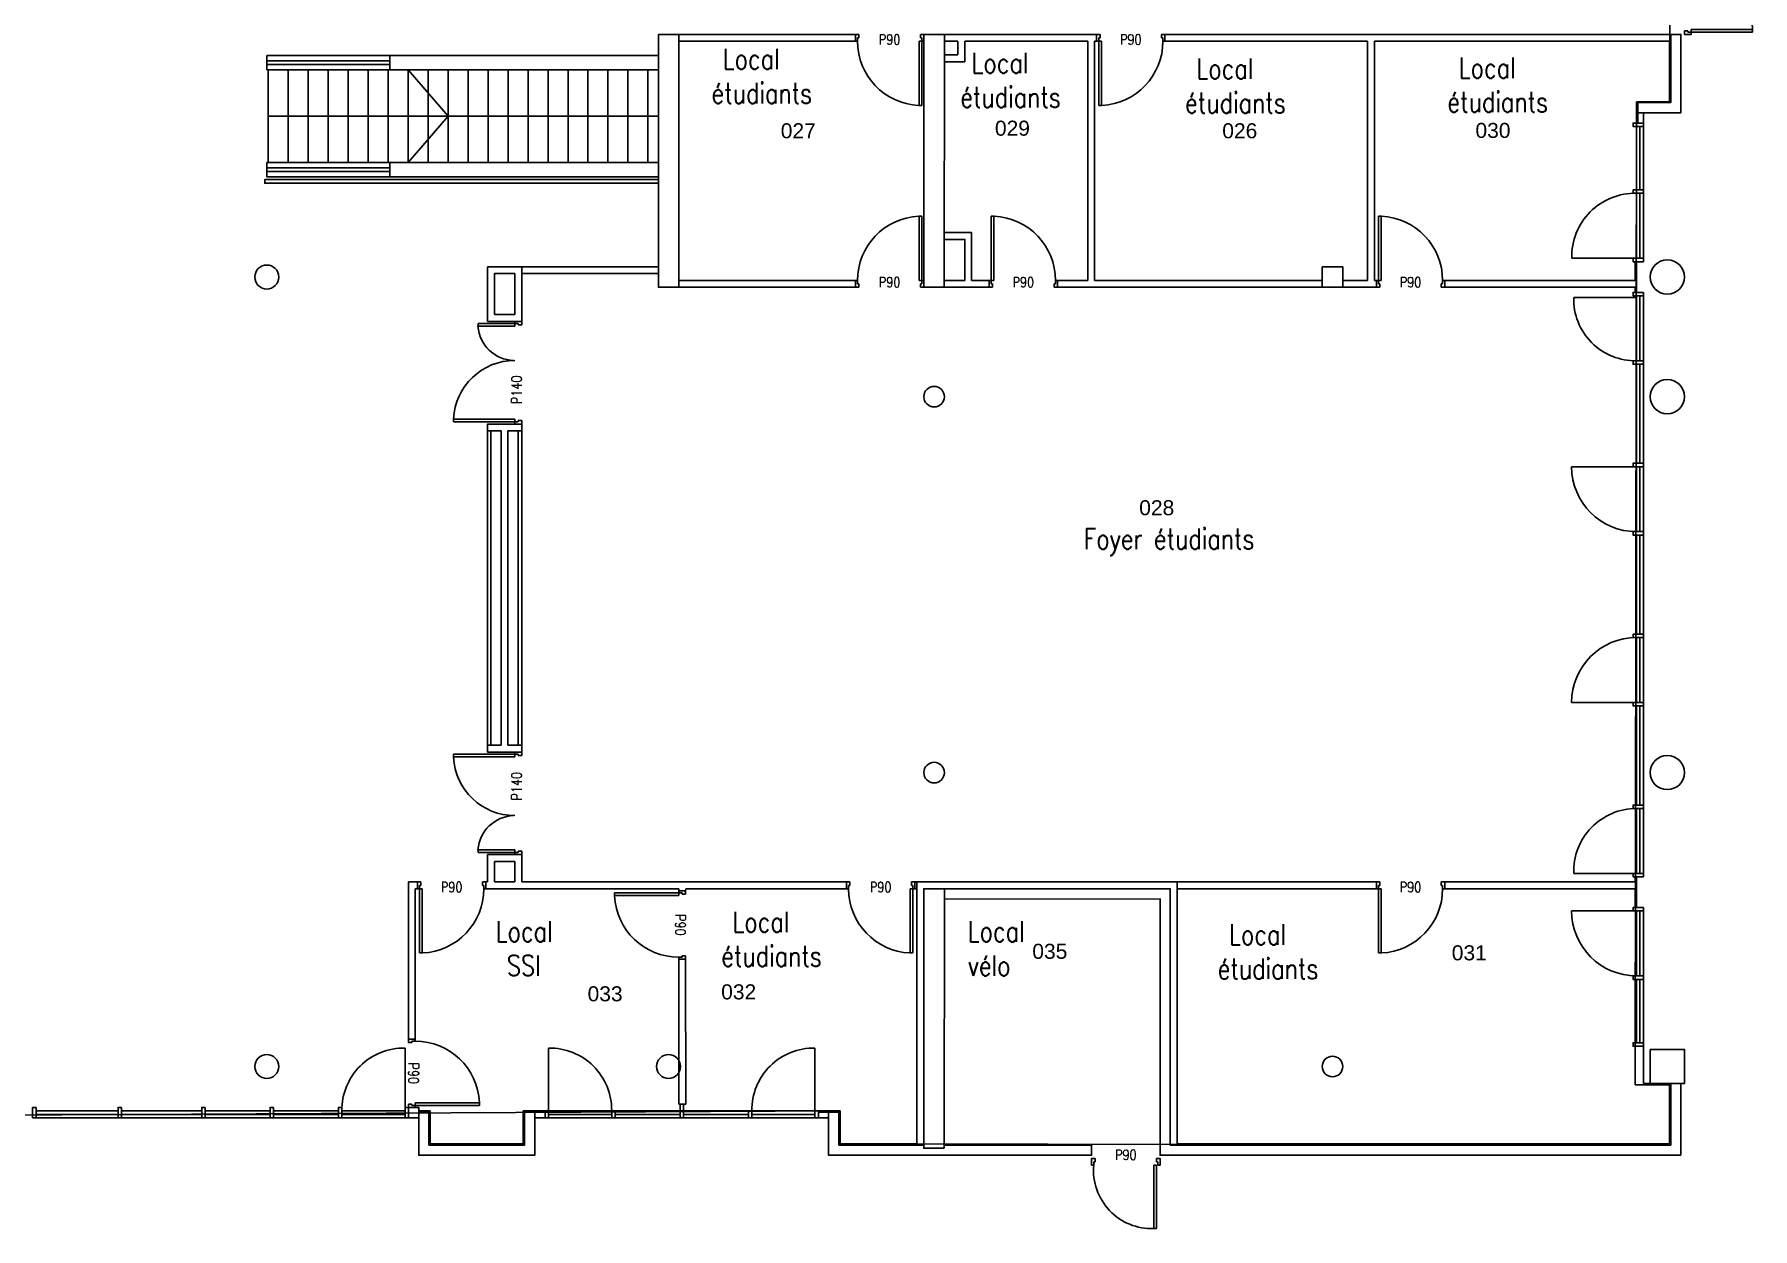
# Model space of a CAD drawing. Header units: metres. Extents: x -170671 to 7046476, y -35663801 to 566855.
# Drawn here: x 11027.13 to 11051.21, y 4295.93 to 4312.66 of the extents above; entities that cross this region are included whole.
import ezdxf
from ezdxf.enums import TextEntityAlignment as Align

# ---------------------------------------------------------------- set-up
doc = ezdxf.new("R2010")
doc.units = ezdxf.units.M
doc.header["$LTSCALE"] = 100
for name, color, linetype in [('0-cadre', 7, 'Continuous'), ('0_Designation', 255, 'Continuous'), ('0_numéro des salles', 7, 'Continuous'), ('1-cloison', 250, 'Continuous'), ('1-cloison120_70', 7, 'Continuous'), ('1-menuiserie', 250, 'Continuous'), ('5-code', 250, 'Continuous')]:
    doc.layers.add(name, color=color, linetype=linetype)
doc.styles.add('ATT', font='ROMANS', dxfattribs={"width": 0.8, "height": 15})
doc.styles.add('COT', font='ROMANS.SHX', dxfattribs={"width": 0.8})
doc.styles.add('R2', font='ROMANS.SHX', dxfattribs={"height": 15})
doc.styles.get("Standard").update_dxf_attribs({"font": 'arial.ttf'})

# ---------------------------------------------------------------- blocks, each defined once
blk = doc.blocks.new('0229HNI-APD-eti-SU')
at = {"style": 'R2', "flags": 1}
for tag, p in [('IDPOL', (140.2, 97.3)), ('IDETI', (140.2, 92.5))]:
    blk.add_attdef(tag, text='', height=2.6, dxfattribs=at).set_placement(p, align=Align.MIDDLE_CENTER)
at = {"layer": '5-code'}
blk.add_attdef('CODE', text='', height=22, dxfattribs=at).set_placement((1.8, 16.5), align=Align.TOP_CENTER)
blk = doc.blocks.new('P140c10d')
for p, q in [((-7, 99.9), (-3, 99.9)), ((-7, 10), (-7, 99.9)), ((-3, 99.9), (-3, 10)), ((-143, 63.9), (-147, 63.9)), ((-147, 63.9), (-147, 10)), ((-143, 10), (-143, 63.9)), ((-150, 10), (-150, 0)), ((-147, 10), (-150, 10)), ((-150, 0), (-145, 0)), ((-147, 10), (-143, 10)), ((-147, 5), (-147, 10)), ((-145, 5), (-147, 5)), ((-145, 0), (-145, 5)), ((-3, 10), (-7, 10)), ((-5, 0), (-5, 5)), ((-5, 5), (-3, 5)), ((0, 0), (-5, 0)), ((-3, 10), (0, 10)), ((-3, 5), (-3, 10)), ((0, 10), (0, 0))]:
    blk.add_line(p, q)
for centre, radius, start, end in [((-3, 10), 90, 92.7294, 180), ((-147, 10), 54.1, 2.0041, 85.7561)]:
    blk.add_arc(centre, radius, start, end)
at = {"style": 'ATT', "width": 0.8, "flags": 8}
blk.add_attdef('REF1', text='', height=15, dxfattribs=at).set_placement((-50, 0), align=Align.CENTER)
blk = doc.blocks.new('P90c10d')
for p, q in [((-7, 10), (-7, 103.9)), ((-7, 103.9), (-3, 103.9)), ((-3, 103.9), (-3, 10)), ((-100, 0), (-100, 10)), ((-97, 10), (-100, 10)), ((-95, 0), (-100, 0)), ((-97, 5), (-97, 10)), ((-95, 5), (-97, 5)), ((-95, 0), (-95, 5)), ((-3, 10), (-7, 10)), ((-5, 0), (-5, 5)), ((-5, 5), (-3, 5)), ((0, 0), (-5, 0)), ((-3, 10), (0, 10)), ((-3, 5), (-3, 10)), ((0, 10), (0, 0))]:
    blk.add_line(p, q)
blk.add_arc((-3, 10), 94, 92.7294, 180)
at = {"style": 'ATT', "width": 0.8, "flags": 8}
blk.add_attdef('REF1', text='', height=15, dxfattribs=at).set_placement((-50, 0), align=Align.CENTER)
blk = doc.blocks.new('A$C3E32629A')
at = {"layer": '1-menuiserie'}
blk.add_line((-100, -5), (-5, -5), dxfattribs=at)
for points in [[(-100, 0), (-105, 0), (-105, -10), (-100, -10)], [(-5, 0), (-100, 0), (-100, -10), (-5, -10)], [(0, 0), (-5, 0), (-5, -10), (0, -10)]]:
    blk.add_lwpolyline(points, close=True, dxfattribs=at)

msp = doc.modelspace()

# ---------------------------------------------------------------- linework, layer by layer
at = {"layer": '0-cadre', "color": 7, "linetype": 'Continuous'}
for p, q in [((11050.049, 4311.717), (11050.064, 4322.282)), ((11040.076, 4312.373), (11040.076, 4312.564)), ((11040.171, 4312.276), (11040.172, 4312.564)), ((11030.391, 4312.365), (11032.113, 4312.365)), ((11035.791, 4312.365), (11035.877, 4312.365)), ((11035.791, 4312.165), (11035.877, 4312.165)), ((11049.566, 4297.944), (11049.585, 4311.717)), ((11049.585, 4311.717), (11050.049, 4311.717)), ((11050.045, 4297.944), (11049.566, 4297.944)), ((11050.045, 4297.944), (11049.566, 4297.944)), ((11050.092, 4297.963), (11049.681, 4297.963)), ((11050.064, 4297.101), (11050.045, 4297.944)), ((11018.664, 4297.484), (11038.426, 4297.58)), ((11038.426, 4297.58), (11038.426, 4297.12)), ((11038.426, 4297.12), (11050.064, 4297.101))]:
    msp.add_line(p, q, dxfattribs=at)
at = {"layer": '0-cadre', "color": 7}
for p, q in [((11035.877, 4312.66), (11035.877, 4309.213)), ((11036.164, 4312.66), (11037.579, 4312.66)), ((11036.164, 4312.564), (11038.639, 4312.564)), ((11037.579, 4312.66), (11038.639, 4312.66)), ((11038.639, 4312.564), (11038.639, 4312.66)), ((11039.884, 4312.66), (11042.019, 4312.66)), ((11039.885, 4312.564), (11040.076, 4312.564)), ((11040.172, 4312.564), (11041.895, 4312.564)), ((11041.895, 4312.564), (11041.895, 4309.213)), ((11041.991, 4312.564), (11041.991, 4309.213)), ((11041.991, 4312.564), (11042.019, 4312.564)), ((11042.019, 4312.564), (11042.019, 4312.66)), ((11042.977, 4312.564), (11042.977, 4312.66)), ((11042.977, 4312.66), (11050.207, 4312.66)), ((11042.977, 4312.564), (11045.815, 4312.564)), ((11045.815, 4309.213), (11045.815, 4312.564)), ((11045.911, 4309.213), (11045.911, 4312.564)), ((11048.695, 4312.564), (11050.049, 4312.564)), ((11050.049, 4311.717), (11050.049, 4312.564)), ((11039.885, 4312.373), (11040.076, 4312.373)), ((11039.885, 4312.277), (11040.171, 4312.276)), ((11049.585, 4311.418), (11049.585, 4311.717)), ((11049.585, 4311.717), (11050.049, 4311.717)), ((11049.585, 4311.516), (11049.585, 4311.418)), ((11049.585, 4311.418), (11049.681, 4311.418)), ((11049.604, 4311.561), (11050.207, 4311.561)), ((11049.633, 4310.482), (11049.633, 4311.37)), ((11049.681, 4311.418), (11049.681, 4311.516)), ((11049.633, 4309.524), (11049.633, 4310.434)), ((11049.633, 4309.548), (11049.633, 4310.41)), ((11039.884, 4309.883), (11040.267, 4309.883)), ((11033.483, 4309.405), (11035.877, 4309.405)), ((11033.483, 4308.639), (11033.483, 4309.405)), ((11033.962, 4308.639), (11033.962, 4309.405)), ((11049.585, 4309.524), (11048.676, 4309.524)), ((11049.566, 4309.476), (11049.566, 4309.213)), ((11049.585, 4309.467), (11049.585, 4309.055)), ((11033.579, 4308.735), (11033.579, 4309.308)), ((11033.866, 4308.735), (11033.866, 4309.308)), ((11036.164, 4309.213), (11038.668, 4309.213)), ((11036.164, 4309.213), (11038.668, 4309.213)), ((11039.884, 4309.213), (11040.171, 4309.213)), ((11040.267, 4309.213), (11040.516, 4309.213)), ((11041.47, 4309.213), (11041.895, 4309.213)), ((11041.991, 4309.213), (11045.181, 4309.213)), ((11045.468, 4309.213), (11045.815, 4309.213)), ((11045.911, 4309.213), (11045.939, 4309.213)), ((11046.897, 4309.213), (11049.566, 4309.213)), ((11033.962, 4309.117), (11033.962, 4309.117)), ((11039.884, 4309.117), (11040.513, 4309.117)), ((11041.47, 4309.117), (11045.911, 4309.117)), ((11045.911, 4309.117), (11045.939, 4309.117)), ((11046.897, 4309.117), (11049.566, 4309.117)), ((11049.585, 4308.974), (11048.704, 4308.974)), ((11049.566, 4309.117), (11049.566, 4309.046)), ((11049.633, 4308.998), (11049.633, 4308.088)), ((11033.866, 4308.735), (11033.579, 4308.735)), ((11033.962, 4308.639), (11033.483, 4308.639)), ((11049.633, 4306.652), (11049.633, 4308.04)), ((11049.585, 4306.604), (11048.675, 4306.604)), ((11049.633, 4305.694), (11049.633, 4306.604)), ((11049.633, 4304.258), (11049.633, 4305.647)), ((11049.681, 4304.258), (11049.585, 4304.258)), ((11049.585, 4304.21), (11049.681, 4304.21)), ((11049.633, 4303.301), (11049.633, 4304.21)), ((11049.681, 4304.21), (11049.681, 4304.258)), ((11049.585, 4303.301), (11048.675, 4303.301)), ((11049.633, 4301.865), (11049.633, 4303.253)), ((11049.681, 4301.865), (11049.585, 4301.865)), ((11049.585, 4301.817), (11049.681, 4301.817)), ((11049.633, 4300.907), (11049.633, 4301.817)), ((11049.681, 4301.817), (11049.681, 4301.865)), ((11033.483, 4300.787), (11033.483, 4301.17)), ((11033.962, 4301.17), (11033.483, 4301.17)), ((11033.579, 4301.17), (11033.579, 4301.17)), ((11033.579, 4300.787), (11033.579, 4301.075)), ((11033.866, 4301.075), (11033.579, 4301.075)), ((11033.866, 4300.787), (11033.866, 4301.075)), ((11033.962, 4300.787), (11033.962, 4301.17)), ((11032.502, 4300.787), (11032.375, 4300.787)), ((11032.375, 4298.585), (11032.375, 4300.787)), ((11033.459, 4300.787), (11033.483, 4300.787)), ((11033.579, 4300.787), (11033.866, 4300.787)), ((11033.962, 4300.787), (11035.772, 4300.788)), ((11035.772, 4300.788), (11038.514, 4300.787)), ((11039.472, 4300.787), (11039.597, 4300.787)), ((11043.146, 4300.787), (11039.501, 4300.787)), ((11039.501, 4297.12), (11039.501, 4300.787)), ((11043.146, 4297.101), (11043.146, 4300.787)), ((11043.146, 4300.787), (11045.939, 4300.787)), ((11046.897, 4300.787), (11049.566, 4300.787)), ((11049.585, 4300.907), (11048.704, 4300.907)), ((11049.566, 4300.859), (11049.566, 4300.787)), ((11049.585, 4300.85), (11049.585, 4300.438)), ((11032.502, 4300.692), (11032.471, 4300.692)), ((11032.471, 4298.585), (11032.471, 4300.692)), ((11033.459, 4300.692), (11036.164, 4300.692)), ((11036.164, 4300.692), (11035.772, 4300.692)), ((11036.164, 4300.692), (11036.164, 4300.663)), ((11036.26, 4300.692), (11036.259, 4300.663)), ((11036.26, 4300.692), (11038.514, 4300.692)), ((11039.472, 4300.692), (11039.501, 4300.692)), ((11039.885, 4300.692), (11043.051, 4300.692)), ((11039.885, 4300.548), (11042.907, 4300.55)), ((11043.146, 4300.692), (11045.939, 4300.692)), ((11046.897, 4300.692), (11049.566, 4300.692)), ((11049.566, 4300.692), (11049.566, 4300.428)), ((11049.585, 4300.381), (11048.675, 4300.381)), ((11049.633, 4300.381), (11049.633, 4299.495)), ((11049.633, 4300.381), (11049.633, 4299.471)), ((11036.164, 4299.706), (11036.164, 4297.676)), ((11036.259, 4299.706), (11036.26, 4297.676)), ((11049.633, 4299.423), (11049.633, 4298.534)), ((11032.471, 4298.585), (11032.375, 4298.585)), ((11032.327, 4297.58), (11032.327, 4298.461)), ((11034.338, 4297.58), (11034.338, 4298.461)), ((11038.072, 4297.58), (11038.072, 4298.461)), ((11050.064, 4297.963), (11050.064, 4297.101)), ((11050.207, 4297.963), (11050.207, 4296.958)), ((11036.164, 4297.676), (11036.26, 4297.676)), ((11027.157, 4297.532), (11028.306, 4297.532)), ((11029.479, 4297.58), (11028.354, 4297.58)), ((11028.354, 4297.58), (11028.354, 4297.484)), ((11028.354, 4297.532), (11029.479, 4297.532)), ((11028.354, 4297.484), (11029.479, 4297.484)), ((11029.479, 4297.484), (11029.479, 4297.58)), ((11029.527, 4297.532), (11030.436, 4297.532)), ((11030.484, 4297.532), (11031.394, 4297.532)), ((11032.327, 4297.532), (11031.442, 4297.532)), ((11032.375, 4297.58), (11032.375, 4297.561)), ((11032.519, 4297.58), (11032.638, 4297.58)), ((11032.519, 4297.58), (11032.681, 4297.58)), ((11032.519, 4297.561), (11032.619, 4297.561)), ((11033.983, 4297.58), (11034.29, 4297.58)), ((11034.003, 4297.561), (11034.29, 4297.561)), ((11034.338, 4297.532), (11035.223, 4297.532)), ((11038.072, 4297.532), (11037.186, 4297.532)), ((11038.12, 4297.58), (11038.426, 4297.58)), ((11038.12, 4297.58), (11038.12, 4297.561)), ((11038.263, 4297.561), (11038.263, 4296.958)), ((11038.263, 4297.484), (11038.263, 4296.958)), ((11038.263, 4296.958), (11041.949, 4296.958)), ((11038.407, 4297.101), (11039.597, 4297.101)), ((11039.884, 4297.101), (11041.949, 4297.101)), ((11041.949, 4296.819), (11041.949, 4296.915)), ((11041.949, 4296.915), (11041.997, 4296.915)), ((11041.997, 4296.915), (11041.997, 4296.867)), ((11042.907, 4296.915), (11042.859, 4296.915)), ((11042.859, 4296.915), (11042.859, 4296.867)), ((11042.907, 4296.915), (11042.859, 4296.915)), ((11042.859, 4296.915), (11042.859, 4296.867)), ((11042.907, 4297.058), (11042.907, 4297.051)), ((11050.207, 4296.958), (11042.907, 4296.958)), ((11042.907, 4296.819), (11042.907, 4296.915)), ((11042.907, 4296.819), (11042.907, 4296.915)), ((11041.978, 4296.819), (11041.949, 4296.819)), ((11041.978, 4296.867), (11041.978, 4296.819)), ((11041.997, 4296.867), (11041.978, 4296.867)), ((11042.821, 4296.819), (11042.821, 4295.932)), ((11042.821, 4296.819), (11042.859, 4296.819)), ((11042.821, 4296.819), (11042.821, 4295.932)), ((11042.821, 4296.819), (11042.859, 4296.819)), ((11042.859, 4296.867), (11042.878, 4296.867)), ((11042.859, 4296.867), (11042.878, 4296.867)), ((11042.859, 4295.932), (11042.859, 4296.819)), ((11042.859, 4295.932), (11042.859, 4296.819)), ((11042.878, 4296.867), (11042.878, 4296.819)), ((11042.878, 4296.867), (11042.878, 4296.819)), ((11042.907, 4296.819), (11042.878, 4296.819)), ((11042.907, 4296.819), (11042.878, 4296.819)), ((11042.821, 4295.932), (11042.859, 4295.932))]:
    msp.add_line(p, q, dxfattribs=at)
for points in [[(11035.877, 4312.66), (11036.164, 4312.66), (11036.164, 4309.117), (11035.877, 4309.117)], [(11049.681, 4311.418), (11049.537, 4311.418), (11049.537, 4311.37), (11049.681, 4311.37)], [(11049.585, 4311.37), (11049.585, 4310.482), (11049.681, 4310.482), (11049.681, 4311.37)], [(11049.681, 4311.561), (11049.681, 4311.418), (11049.604, 4311.418), (11049.604, 4311.561)], [(11049.681, 4310.482), (11049.537, 4310.482), (11049.537, 4310.434), (11049.681, 4310.434)], [(11049.585, 4310.434), (11049.585, 4309.524), (11049.681, 4309.524), (11049.681, 4310.434)], [(11040.267, 4309.883), (11040.267, 4309.883), (11040.267, 4309.213), (11040.267, 4309.213)], [(11045.181, 4309.404), (11045.468, 4309.404), (11045.468, 4309.117), (11045.181, 4309.117)], [(11049.681, 4309.524), (11049.537, 4309.524), (11049.537, 4309.476), (11049.681, 4309.476)], [(11049.681, 4309.046), (11049.537, 4309.046), (11049.537, 4308.998), (11049.681, 4308.998)], [(11049.585, 4308.088), (11049.585, 4308.998), (11049.681, 4308.998), (11049.681, 4308.088)], [(11049.681, 4308.088), (11049.537, 4308.088), (11049.537, 4308.04), (11049.681, 4308.04)], [(11049.585, 4308.04), (11049.585, 4306.652), (11049.681, 4306.652), (11049.681, 4308.04)], [(11033.483, 4307.107), (11033.531, 4307.107), (11033.531, 4302.702), (11033.483, 4302.702)], [(11033.914, 4307.107), (11033.962, 4307.107), (11033.962, 4302.702), (11033.914, 4302.702)], [(11049.681, 4306.652), (11049.537, 4306.652), (11049.537, 4306.604), (11049.681, 4306.604)], [(11049.585, 4306.604), (11049.585, 4305.694), (11049.681, 4305.694), (11049.681, 4306.604)], [(11049.681, 4305.694), (11049.537, 4305.694), (11049.537, 4305.647), (11049.681, 4305.647)], [(11049.585, 4305.647), (11049.585, 4304.258), (11049.681, 4304.258), (11049.681, 4305.647)], [(11049.681, 4304.258), (11049.537, 4304.258), (11049.537, 4304.21), (11049.681, 4304.21)], [(11049.585, 4304.21), (11049.585, 4303.301), (11049.681, 4303.301), (11049.681, 4304.21)], [(11049.681, 4303.301), (11049.537, 4303.301), (11049.537, 4303.253), (11049.681, 4303.253)], [(11049.585, 4303.253), (11049.585, 4301.865), (11049.681, 4301.865), (11049.681, 4303.253)], [(11049.681, 4301.865), (11049.537, 4301.865), (11049.537, 4301.817), (11049.681, 4301.817)], [(11049.585, 4301.817), (11049.585, 4300.907), (11049.681, 4300.907), (11049.681, 4301.817)], [(11049.681, 4300.907), (11049.537, 4300.907), (11049.537, 4300.859), (11049.681, 4300.859)], [(11039.884, 4297.058), (11039.597, 4297.058), (11039.597, 4300.692), (11039.885, 4300.692)], [(11049.681, 4300.428), (11049.537, 4300.428), (11049.537, 4300.381), (11049.681, 4300.381)], [(11049.585, 4299.471), (11049.585, 4300.381), (11049.681, 4300.381), (11049.681, 4299.471)], [(11049.681, 4299.471), (11049.537, 4299.471), (11049.537, 4299.423), (11049.681, 4299.423)], [(11049.585, 4298.534), (11049.585, 4299.423), (11049.681, 4299.423), (11049.681, 4298.534)], [(11049.681, 4298.534), (11049.537, 4298.534), (11049.537, 4298.486), (11049.681, 4298.486)], [(11049.777, 4298.442), (11050.255, 4298.442), (11050.255, 4297.963), (11049.777, 4297.963)], [(11027.157, 4297.628), (11027.109, 4297.628), (11027.109, 4297.484), (11027.157, 4297.484)], [(11028.354, 4297.628), (11028.306, 4297.628), (11028.306, 4297.484), (11028.354, 4297.484)], [(11029.527, 4297.628), (11029.479, 4297.628), (11029.479, 4297.484), (11029.527, 4297.484)], [(11030.484, 4297.628), (11030.436, 4297.628), (11030.436, 4297.484), (11030.484, 4297.484)], [(11031.441, 4297.628), (11031.394, 4297.628), (11031.394, 4297.484), (11031.441, 4297.484)], [(11032.375, 4297.628), (11032.327, 4297.628), (11032.327, 4297.484), (11032.375, 4297.484)], [(11032.519, 4297.484), (11032.375, 4297.484), (11032.375, 4297.628), (11032.519, 4297.628)], [(11036.229, 4297.58), (11036.181, 4297.58), (11036.181, 4297.676), (11036.229, 4297.676)], [(11028.306, 4297.58), (11027.157, 4297.58), (11027.157, 4297.484), (11028.306, 4297.484)], [(11030.436, 4297.58), (11029.527, 4297.58), (11029.527, 4297.484), (11030.436, 4297.484)], [(11031.394, 4297.58), (11030.484, 4297.58), (11030.484, 4297.484), (11031.394, 4297.484)], [(11031.442, 4297.58), (11032.327, 4297.58), (11032.327, 4297.484), (11031.442, 4297.484)], [(11034.29, 4297.484), (11034.146, 4297.484), (11034.146, 4297.561), (11034.29, 4297.561)], [(11034.338, 4297.58), (11034.29, 4297.58), (11034.29, 4297.484), (11034.338, 4297.484)], [(11035.223, 4297.58), (11034.338, 4297.58), (11034.338, 4297.484), (11035.223, 4297.484)], [(11037.186, 4297.58), (11038.072, 4297.58), (11038.072, 4297.484), (11037.186, 4297.484)], [(11038.072, 4297.58), (11038.12, 4297.58), (11038.12, 4297.484), (11038.072, 4297.484)], [(11038.263, 4297.484), (11038.12, 4297.484), (11038.12, 4297.561), (11038.263, 4297.561)]]:
    msp.add_lwpolyline(points, close=True, dxfattribs=at)
for points in [[(11049.537, 4312.564), (11045.911, 4312.564)], [(11050.207, 4312.66), (11050.207, 4312.564), (11050.207, 4311.561), (11049.604, 4311.561)], [(11050.064, 4312.66), (11050.064, 4312.66), (11050.064, 4312.66), (11050.064, 4311.705), (11049.604, 4311.705), (11049.604, 4311.561), (11050.207, 4311.561), (11050.207, 4312.66), (11050.064, 4312.66)], [(11033.579, 4309.308), (11033.866, 4309.308)], [(11033.962, 4309.308), (11035.877, 4309.308)], [(11033.674, 4307.107), (11033.483, 4307.107), (11033.483, 4307.202), (11033.962, 4307.202), (11033.962, 4307.107), (11033.77, 4307.107)], [(11033.674, 4307.107), (11033.674, 4302.702)], [(11033.77, 4307.107), (11033.77, 4302.702)], [(11033.674, 4302.702), (11033.483, 4302.702), (11033.483, 4302.607), (11033.962, 4302.607), (11033.962, 4302.702), (11033.77, 4302.702)], [(11042.907, 4296.958), (11045.324, 4296.958), (11042.907, 4296.958), (11042.907, 4300.55)], [(11043.051, 4300.692), (11043.051, 4300.692), (11043.051, 4297.101)], [(11049.566, 4297.944), (11049.566, 4297.944), (11049.566, 4298.486), (11049.681, 4298.486), (11049.681, 4297.963)], [(11049.566, 4297.944), (11049.566, 4297.944)], [(11049.566, 4297.906), (11049.566, 4297.906), (11049.566, 4297.906), (11049.566, 4297.906), (11049.566, 4297.906), (11049.566, 4297.906)], [(11049.777, 4297.963), (11049.681, 4297.963)], [(11034.146, 4297.561), (11034.003, 4297.561), (11034.003, 4297.101), (11032.662, 4297.101), (11032.662, 4297.561), (11032.519, 4297.561), (11032.519, 4296.958), (11034.146, 4296.958), (11034.146, 4297.561)], [(11038.263, 4297.561), (11038.407, 4297.561), (11038.407, 4297.101), (11039.597, 4297.101)], [(11039.501, 4297.101), (11038.407, 4297.101), (11038.407, 4297.561), (11038.263, 4297.561), (11038.263, 4296.958), (11041.949, 4296.958), (11041.949, 4296.958)], [(11039.884, 4297.101), (11041.949, 4297.101), (11041.949, 4296.958), (11038.263, 4296.958), (11038.263, 4297.561)], [(11043.051, 4297.101), (11050.064, 4297.101), (11050.064, 4297.101), (11050.064, 4297.101)], [(11050.064, 4297.101), (11050.064, 4297.101), (11050.064, 4297.101), (11050.064, 4297.101)]]:
    msp.add_lwpolyline(points, dxfattribs=at)
at = {"layer": '0-cadre', "color": 7, "linetype": 'Continuous'}
for points in [[(11040.267, 4309.213), (11040.267, 4309.883), (11039.884, 4309.883)], [(11040.171, 4309.213), (11040.172, 4309.787), (11039.884, 4309.787)], [(11050.064, 4297.963), (11050.064, 4297.101), (11043.146, 4297.101)], [(11050.045, 4297.944), (11050.045, 4297.12), (11043.146, 4297.12)], [(11032.662, 4297.561), (11032.662, 4297.101), (11034.003, 4297.101), (11034.003, 4297.561)], [(11032.681, 4297.58), (11032.681, 4297.12), (11033.983, 4297.12), (11033.983, 4297.58)], [(11038.407, 4297.561), (11038.407, 4297.101), (11039.597, 4297.101)], [(11038.426, 4297.58), (11038.426, 4297.12), (11039.501, 4297.12)]]:
    msp.add_lwpolyline(points, dxfattribs=at)
at = {"layer": '0-cadre', "color": 7}
for centre, radius in [((11030.39, 4309.261), 0.168), ((11050.016, 4309.261), 0.239), ((11039.741, 4307.585), 0.144), ((11050.016, 4307.585), 0.239), ((11050.016, 4307.585), 0.239), ((11039.741, 4302.319), 0.144), ((11050.016, 4302.319), 0.239), ((11050.016, 4302.319), 0.239), ((11050.016, 4302.319), 0.239), ((11030.39, 4298.202), 0.168), ((11036.02, 4298.202), 0.168), ((11045.324, 4298.202), 0.144)]:
    msp.add_circle(centre, radius, dxfattribs=at)
for centre, radius, start, end in [((11049.565, 4309.545), 0.889, 88.7022, 181.3127), ((11049.569, 4308.953), 0.865, 178.6023, 271.0801), ((11049.585, 4306.604), 0.91, 180, 269.9993), ((11049.585, 4303.301), 0.91, 90.0007, 180), ((11049.585, 4300.936), 0.881, 89.9755, 181.8732), ((11049.585, 4300.381), 0.91, 180, 269.9993), ((11032.31, 4297.593), 0.868, 88.8654, 180.8234), ((11034.355, 4297.593), 0.868, 359.1766, 91.1346), ((11038.055, 4297.593), 0.868, 88.8654, 180.8234), ((11042.792, 4296.748), 0.817, 175.0396, 272.0109)]:
    msp.add_arc(centre, radius, start, end, dxfattribs=at)
at = {"layer": '1-cloison', "color": 7}
for p, q in [((11030.391, 4312.365), (11030.391, 4312.29)), ((11032.113, 4312.365), (11032.113, 4312.165)), ((11032.113, 4312.365), (11032.113, 4312.165)), ((11030.391, 4312.24), (11030.391, 4312.165)), ((11030.411, 4312.165), (11030.411, 4310.865)), ((11030.691, 4312.165), (11030.691, 4310.865)), ((11030.971, 4312.165), (11030.971, 4310.865)), ((11031.251, 4312.165), (11031.251, 4310.865)), ((11031.531, 4312.165), (11031.531, 4310.865)), ((11031.811, 4312.165), (11031.811, 4310.865)), ((11032.091, 4312.165), (11032.091, 4310.865)), ((11032.371, 4312.165), (11032.371, 4310.865)), ((11032.931, 4311.515), (11032.371, 4312.165)), ((11032.651, 4312.165), (11032.651, 4310.865)), ((11032.931, 4312.165), (11032.931, 4310.865)), ((11033.211, 4312.165), (11033.211, 4310.865)), ((11033.491, 4312.165), (11033.491, 4310.865)), ((11033.771, 4312.165), (11033.771, 4310.865)), ((11034.051, 4312.165), (11034.051, 4310.865)), ((11034.331, 4312.165), (11034.331, 4310.865)), ((11034.611, 4312.165), (11034.611, 4310.865)), ((11034.891, 4312.165), (11034.891, 4310.865)), ((11035.171, 4312.165), (11035.171, 4310.865)), ((11035.451, 4312.165), (11035.451, 4310.865)), ((11035.731, 4312.165), (11035.731, 4310.865)), ((11035.877, 4311.515), (11030.411, 4311.515)), ((11032.931, 4311.515), (11032.371, 4310.865)), ((11030.391, 4310.865), (11030.391, 4310.79)), ((11032.113, 4310.865), (11032.113, 4310.665)), ((11030.391, 4310.74), (11030.391, 4310.665))]:
    msp.add_line(p, q, dxfattribs=at)
for points in [[(11030.391, 4312.365), (11030.391, 4312.29)], [(11035.791, 4312.365), (11030.391, 4312.365)], [(11030.391, 4312.29), (11030.391, 4312.165)], [(11032.113, 4312.29), (11030.391, 4312.29)], [(11032.113, 4312.24), (11030.391, 4312.24)], [(11030.391, 4312.165), (11035.791, 4312.165)], [(11032.702, 4312.165), (11030.391, 4312.165)], [(11030.391, 4310.865), (11030.391, 4310.74)], [(11030.391, 4310.865), (11035.877, 4310.865)], [(11035.877, 4310.575), (11030.361, 4310.575), (11030.361, 4310.625), (11035.877, 4310.625)], [(11032.113, 4310.79), (11030.391, 4310.79)], [(11030.391, 4310.74), (11030.391, 4310.665)], [(11032.113, 4310.74), (11030.391, 4310.74)], [(11030.391, 4310.665), (11035.791, 4310.665)], [(11035.877, 4310.665), (11032.113, 4310.665)]]:
    msp.add_lwpolyline(points, dxfattribs=at)
at = {"layer": '1-cloison120_70', "color": 7, "linetype": 'Continuous'}
for p, q in [((11038.668, 4309.213), (11038.662, 4309.213)), ((11038.674, 4309.117), (11038.674, 4309.117))]:
    msp.add_line(p, q, dxfattribs=at)
at = {"layer": '1-cloison120_70', "color": 7}
msp.add_line((11036.164, 4309.117), (11038.674, 4309.117), dxfattribs=at)
msp.add_lwpolyline([(11039.885, 4312.66), (11039.597, 4312.66), (11039.597, 4309.117), (11039.884, 4309.117)], close=True, dxfattribs=at)

# ---------------------------------------------------------------- block references
at = {"layer": '0-cadre', "color": 7, "xscale": 0.0095744680851064, "yscale": 0.0095744680851064, "zscale": 0.0095744680851064}
for name, p, rotation, values in [('P140c10d', (11050.255, 4312.66), 270.0000010505418, {'REF1': 'P140'}), ('P140c10d', (11033.962, 4302.607), 89.99999999999999, {'REF1': 'P140'}), ('P90c10d', (11032.375, 4297.628), 270, {'REF1': 'P90'})]:
    msp.add_blockref(name, p, dxfattribs=dict(at, rotation=rotation)).add_auto_attribs(values)
at = {"layer": '0-cadre', "color": 7}
ref = msp.add_blockref('P90c10d', (11039.597, 4312.66), dxfattribs=dict(at, xscale=-0.0095744680851064, yscale=0.0095744680851064, zscale=0.0095744680851064, rotation=180))
ref.add_attrib('REF1', 'P90', dxfattribs={"layer": '0', "height": 0.1436, "style": 'ATT', "width": 0.8, "flags": 8}).set_placement((11039.118, 4312.516), align=Align.CENTER)
ref = msp.add_blockref('P90c10d', (11042.019, 4312.66), dxfattribs=dict(at, xscale=0.0095744680851064, yscale=0.0095744680851064, zscale=0.0095744680851064, rotation=179.9999999999792))
ref.add_attrib('REF1', 'P90', dxfattribs={"layer": '0', "height": 0.1436, "style": 'ATT', "width": 0.8, "flags": 8}).set_placement((11042.498, 4312.516), align=Align.CENTER)
at = {"layer": '0-cadre', "color": 7, "xscale": 0.0095744680851064, "yscale": 0.0095744680851064, "zscale": 0.0095744680851064}
msp.add_blockref('P90c10d', (11039.597, 4309.117), dxfattribs=at).add_auto_attribs({'REF1': 'P90'})
at = {"layer": '0-cadre', "color": 7}
ref = msp.add_blockref('P90c10d', (11040.513, 4309.117), dxfattribs=dict(at, xscale=-0.0095744680851064, yscale=0.0095744680851064, zscale=0.0095744680851064))
ref.add_attrib('REF1', 'P90', dxfattribs={"layer": '0', "height": 0.1436, "style": 'ATT', "width": 0.8, "flags": 8}).set_placement((11040.992, 4309.117), align=Align.CENTER)
ref = msp.add_blockref('P90c10d', (11045.939, 4309.117), dxfattribs=dict(at, xscale=-0.0095744680851064, yscale=0.0095744680851064, zscale=0.0095744680851064, rotation=6.3241990844e-06))
ref.add_attrib('REF1', 'P90', dxfattribs={"layer": '0', "height": 0.1436, "rotation": 0, "style": 'ATT', "width": 0.8, "flags": 8}).set_placement((11046.418, 4309.117), align=Align.CENTER)
ref = msp.add_blockref('P140c10d', (11033.962, 4307.202), dxfattribs=dict(at, xscale=-0.0095744680851064, yscale=0.0095744680851064, zscale=0.0095744680851064, rotation=90))
ref.add_attrib('REF1', 'P140', dxfattribs={"layer": '0', "height": 0.1436, "rotation": 90, "style": 'ATT', "width": 0.8, "flags": 8}).set_placement((11033.962, 4307.681), align=Align.CENTER)
ref = msp.add_blockref('P90c10d', (11032.502, 4300.787), dxfattribs=dict(at, xscale=0.0095744680851064, yscale=0.0095744680851064, zscale=0.0095744680851064, rotation=180))
ref.add_attrib('REF1', 'P90', dxfattribs={"layer": '0', "height": 0.1436, "style": 'ATT', "width": 0.8, "flags": 8}).set_placement((11032.981, 4300.644), align=Align.CENTER)
ref = msp.add_blockref('P90c10d', (11039.472, 4300.787), dxfattribs=dict(at, xscale=-0.0095744680851064, yscale=0.0095744680851064, zscale=0.0095744680851064, rotation=180))
ref.add_attrib('REF1', 'P90', dxfattribs={"layer": '0', "height": 0.1436, "style": 'ATT', "width": 0.8, "flags": 8}).set_placement((11038.993, 4300.644), align=Align.CENTER)
ref = msp.add_blockref('P90c10d', (11045.939, 4300.787), dxfattribs=dict(at, xscale=0.0095744680851064, yscale=0.0095744680851064, zscale=0.0095744680851064, rotation=180.0042295097599))
ref.add_attrib('REF1', 'P90', dxfattribs={"layer": '0', "height": 0.1436, "rotation": 0.0042, "style": 'ATT', "width": 0.8, "flags": 8}).set_placement((11046.418, 4300.644), align=Align.CENTER)
ref = msp.add_blockref('P90c10d', (11036.259, 4300.663), dxfattribs=dict(at, xscale=0.0095744680851064, yscale=0.0095744680851064, zscale=0.0095744680851064, rotation=90))
ref.add_attrib('REF1', 'P90', dxfattribs={"layer": '0', "height": 0.1436, "rotation": 270, "style": 'ATT', "width": 0.8, "flags": 8}).set_placement((11036.116, 4300.185), align=Align.CENTER)
at = {"layer": '0-cadre', "color": 7, "xscale": 0.0095744680851064, "yscale": 0.0095744680851064, "zscale": 0.0095744680851064}
for p in [(11036.229, 4297.58), (11037.186, 4297.58)]:
    msp.add_blockref('A$C3E32629A', p, dxfattribs=at)
at = {"layer": '0_numéro des salles', "color": 7}
ref = msp.add_blockref('0229HNI-APD-eti-SU', (11037.821, 4311.257), dxfattribs=dict(at, xscale=0.0095744680851064, yscale=0.0095744680851064, zscale=0.0095744680851064))
ref.add_attrib('CODE', '027', dxfattribs={"layer": '5-code', "height": 0.2106}).set_placement((11037.838, 4311.415), align=Align.TOP_CENTER)
ref = msp.add_blockref('0229HNI-APD-eti-SU', (11040.933, 4311.293), dxfattribs=dict(at, xscale=0.0095744680851064, yscale=0.0095744680851064, zscale=0.0095744680851064))
ref.add_attrib('CODE', '029', dxfattribs={"layer": '5-code', "height": 0.2106}).set_placement((11040.839, 4311.451), align=Align.TOP_CENTER)
ref = msp.add_blockref('0229HNI-APD-eti-SU', (11044.008, 4311.257), dxfattribs=dict(at, xscale=0.0095744680851064, yscale=0.0095744680851064, zscale=0.0095744680851064))
ref.add_attrib('CODE', '026', dxfattribs={"layer": '5-code', "height": 0.2106}).set_placement((11044.025, 4311.415), align=Align.TOP_CENTER)
ref = msp.add_blockref('0229HNI-APD-eti-SU', (11047.556, 4311.262), dxfattribs=dict(at, xscale=0.0095744680851064, yscale=0.0095744680851064, zscale=0.0095744680851064))
ref.add_attrib('CODE', '030', dxfattribs={"layer": '5-code', "height": 0.2106}).set_placement((11047.573, 4311.42), align=Align.TOP_CENTER)
ref = msp.add_blockref('0229HNI-APD-eti-SU', (11042.844, 4304.904), dxfattribs=dict(at, xscale=0.0095744680851064, yscale=0.0095744680851064, zscale=0.0095744680851064))
ref.add_attrib('CODE', '028', dxfattribs={"layer": '5-code', "height": 0.2106}).set_placement((11042.861, 4306.135), align=Align.TOP_CENTER)
ref = msp.add_blockref('0229HNI-APD-eti-SU', (11041.346, 4299.684), dxfattribs=dict(at, xscale=0.0095744680851064, yscale=0.0095744680851064, zscale=0.0095744680851064))
ref.add_attrib('CODE', '035', dxfattribs={"layer": '5-code', "height": 0.2106}).set_placement((11041.363, 4299.921), align=Align.TOP_CENTER)
ref = msp.add_blockref('0229HNI-APD-eti-SU', (11046.236, 4299.742), dxfattribs=dict(at, xscale=0.0095744680851064, yscale=0.0095744680851064, zscale=0.0095744680851064))
ref.add_attrib('CODE', '031', dxfattribs={"layer": '5-code', "height": 0.2106}).set_placement((11047.241, 4299.9), align=Align.TOP_CENTER)
ref = msp.add_blockref('0229HNI-APD-eti-SU', (11035.114, 4299.168), dxfattribs=dict(at, xscale=0.0095744680851064, yscale=0.0095744680851064, zscale=0.0095744680851064))
ref.add_attrib('CODE', '033', dxfattribs={"layer": '5-code', "height": 0.2106}).set_placement((11035.131, 4299.326), align=Align.TOP_CENTER)
ref = msp.add_blockref('0229HNI-APD-eti-SU', (11037.878, 4299.671), dxfattribs=dict(at, xscale=0.0095744680851064, yscale=0.0095744680851064, zscale=0.0095744680851064))
ref.add_attrib('CODE', '032', dxfattribs={"layer": '5-code', "height": 0.2106}).set_placement((11037.003, 4299.353), align=Align.TOP_CENTER)

# ---------------------------------------------------------------- texts
at = {"layer": '0-cadre', "color": 7, "style": 'ATT', "width": 0.8}
msp.add_text('P90', height=0.1436, rotation=359.9843, dxfattribs=at).set_placement((11042.429, 4296.893), align=Align.CENTER)
at = {"layer": '0_Designation', "color": 7, "linetype": 'Continuous', "attachment_point": 1, "style": 'COT'}
for s, width, insert, char_height in [(' Local étudiants', 2.0422, (11036.622, 4312.458), 0.28723), (' Local étudiants', 2.0422, (11040.108, 4312.403), 0.28723), (' Local étudiants', 2.0422, (11043.259, 4312.323), 0.28723), (' Local étudiants', 2.0422, (11046.935, 4312.335), 0.28723), ('{\\C18;Foyer étudiants}', 3.33468, (11041.836, 4305.738), 0.28723), (' Local étudiants', 2.0422, (11036.758, 4300.371), 0.28723), (' Local \\P  SSI', 1.9785, (11033.439, 4300.238), 0.2872), ('Local \\Pvélo', 1.78256, (11040.211, 4300.238), 0.2872), (' Local étudiants', 2.0422, (11043.716, 4300.194), 0.28723)]:
    msp.add_mtext_dynamic_manual_height_columns(s, width=width, gutter_width=1.436, heights=[0], dxfattribs=dict(at, insert=insert, char_height=char_height))

doc.saveas('drawing.dxf')
